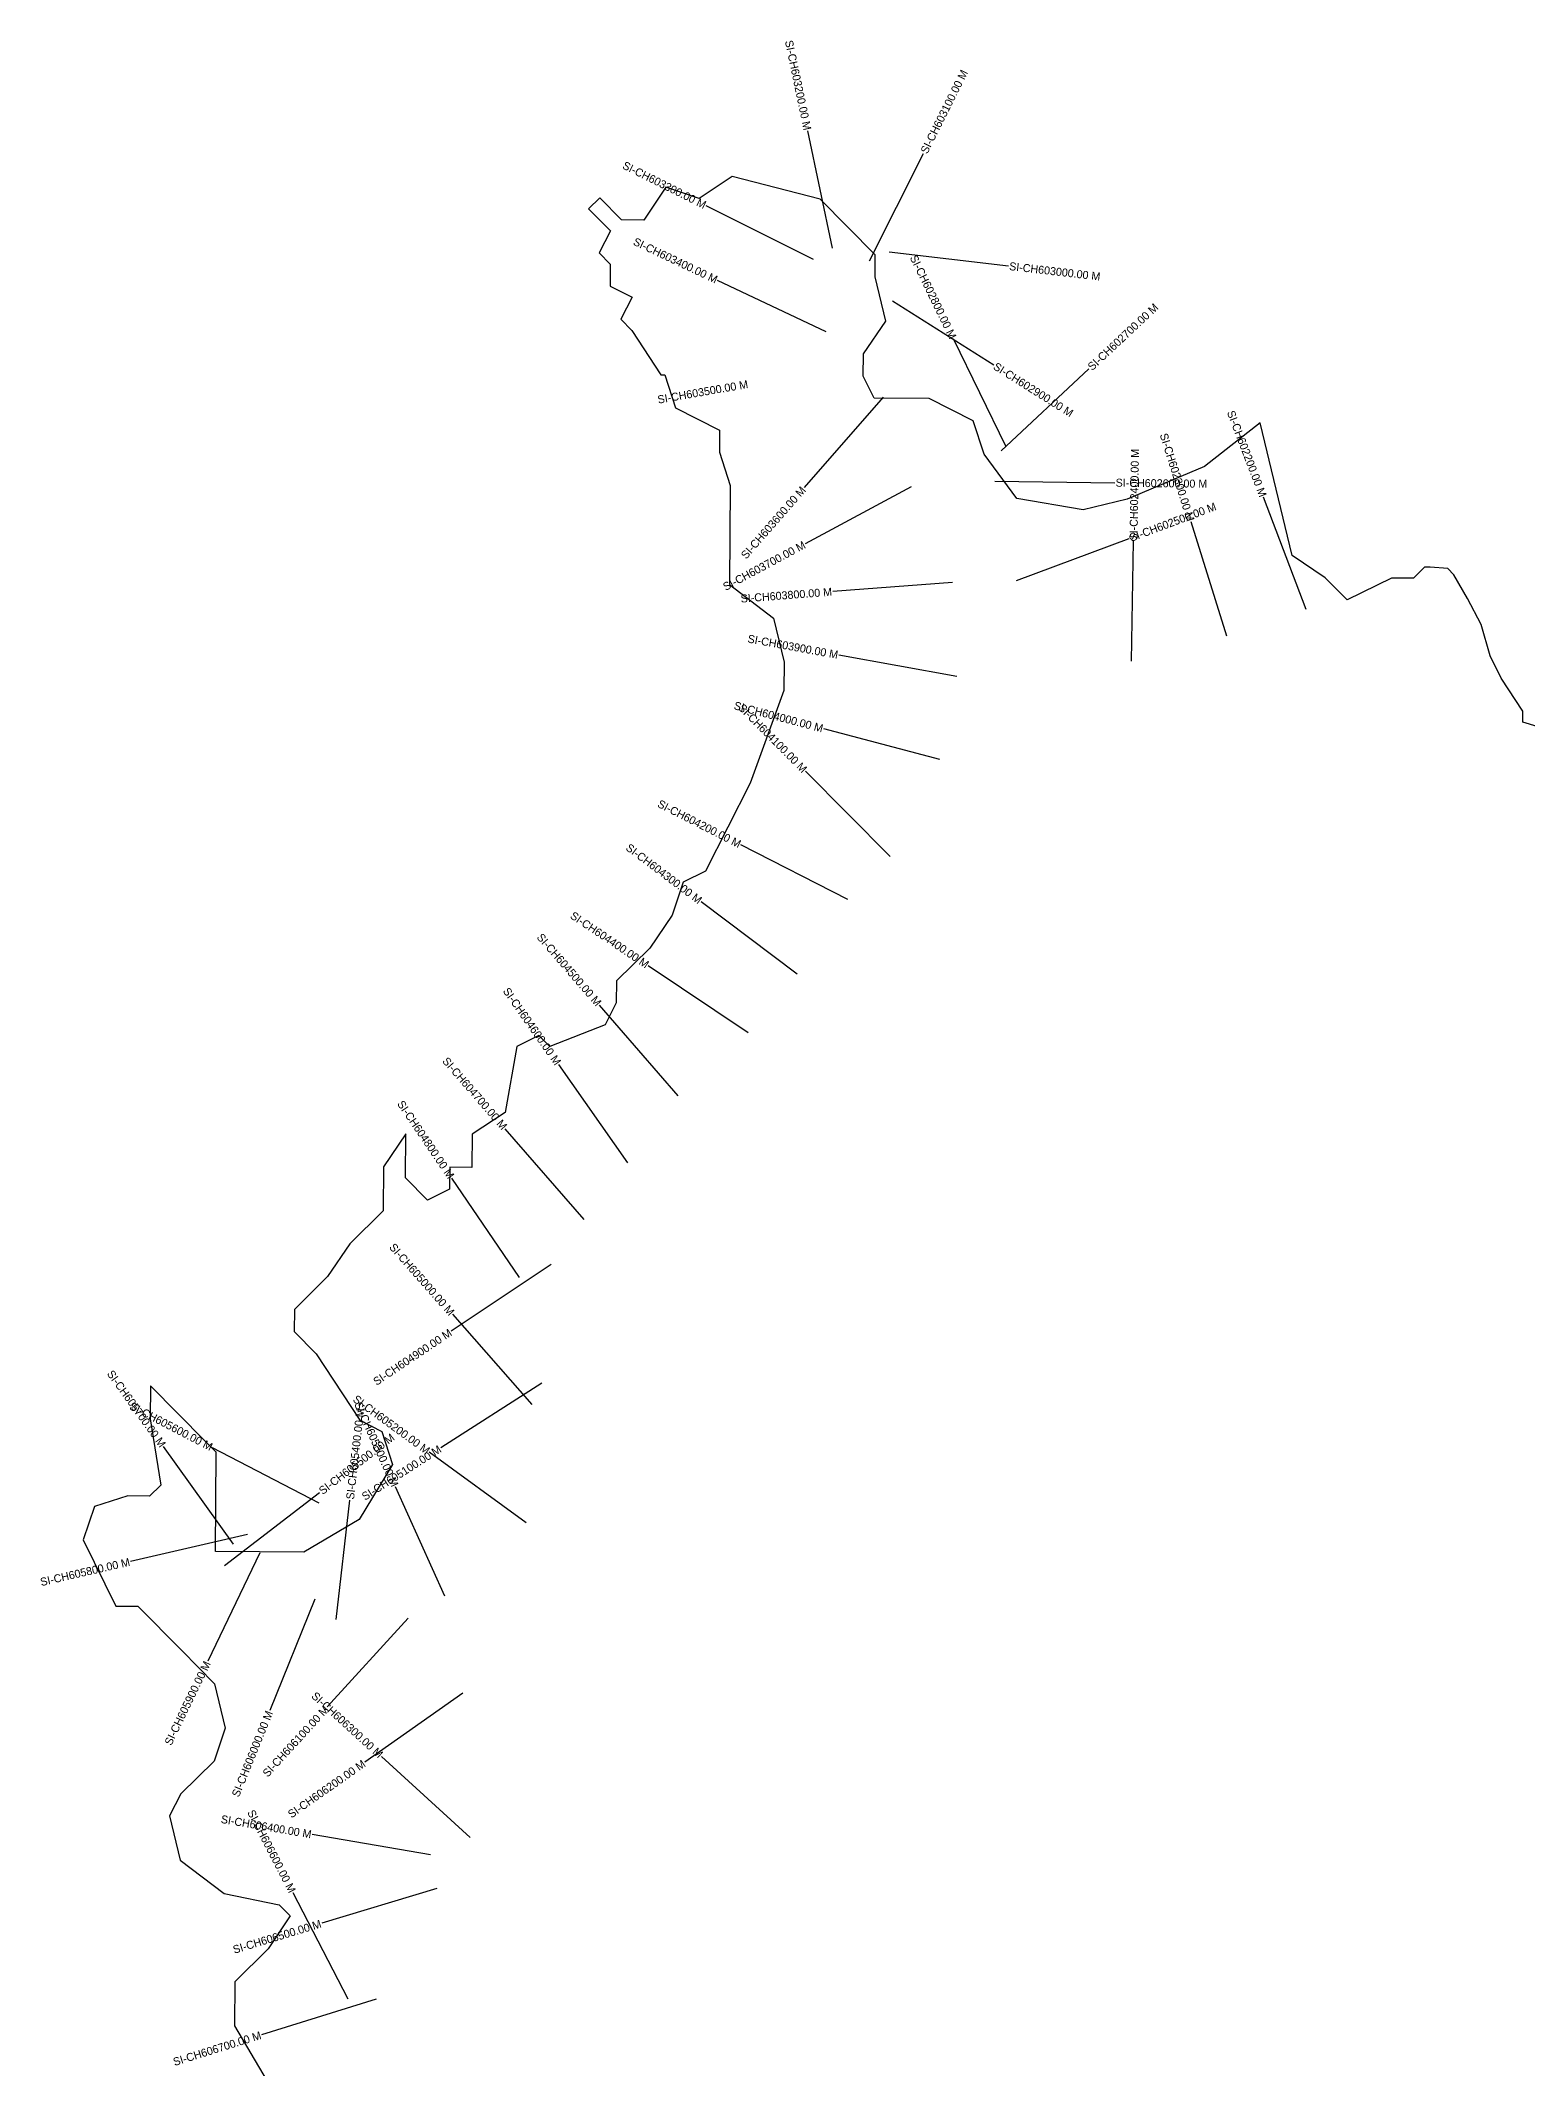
# Model space of a CAD drawing. Header units: metres. Extents: x 319606 to 325841, y 1825825 to 1831423.
# Drawn here: x 319606 to 321463, y 1828890 to 1831423 of the extents above; entities that cross this region are included whole.
import ezdxf
from ezdxf.enums import TextEntityAlignment as Align

# ---------------------------------------------------------------- set-up
doc = ezdxf.new("R2010")
doc.units = ezdxf.units.M
for name, color, linetype in [('CS', 134, 'Continuous'), ('CSMark', 6, 'Continuous'), ('VILLAGE BOUNDRY', 10, 'Continuous')]:
    doc.layers.add(name, color=color, linetype=linetype)

msp = doc.modelspace()

# ---------------------------------------------------------------- linework, layer by layer
at = {"layer": 'CS'}
for p, q in [((320594.7, 1831163.7), (320564, 1831310.5)), ((320641.2, 1831148.1), (320708.3, 1831282.3)), ((320571.2, 1831149.6), (320437, 1831216.7)), ((320665.6, 1831159.2), (320814.6, 1831141.8)), ((320586.8, 1831059.2), (320451.3, 1831123.6)), ((320669.6, 1831098.2), (320796.5, 1831018.2)), ((320811.7, 1830915.6), (320746.1, 1831050.5)), ((320805.5, 1830910.7), (320915, 1831013.2)), ((320658, 1830977.8), (320559.3, 1830864.9)), ((320693, 1830865.6), (320560.8, 1830794.6)), ((320797.4, 1830872.7), (320947.4, 1830870.9)), ((321186.5, 1830712.5), (321133, 1830852.7)), ((321087.5, 1830679), (321042.7, 1830822.1)), ((320824.8, 1830748.7), (320965.3, 1830801.3)), ((320968.1, 1830647.7), (320970.6, 1830797.7)), ((320744.8, 1830746.2), (320595.2, 1830734.8)), ((320750.2, 1830628.6), (320602.7, 1830655.5)), ((320728.8, 1830524.9), (320583.8, 1830563.3)), ((320666.9, 1830403.9), (320561.2, 1830510.3)), ((320614, 1830350), (320480.4, 1830418.3)), ((320550.5, 1830256.8), (320430.8, 1830347.2)), ((320489.3, 1830183.4), (320364.8, 1830267.1)), ((320401.9, 1830104.6), (320303.9, 1830218.2)), ((320339.1, 1830021.1), (320253, 1830143.9)), ((320284.5, 1829950.4), (320186.2, 1830063.7)), ((320203.8, 1829877.8), (320119.6, 1830002)), ((320243.3, 1829894.2), (320118.6, 1829810.7)), ((320219.6, 1829719.2), (320120.5, 1829831.8)), ((320231.9, 1829745.9), (320105.5, 1829665.1)), ((319846.7, 1829544.5), (319759.4, 1829666.5)), ((319953.6, 1829595.8), (319820.5, 1829665)), ((320212.3, 1829571.2), (320091.1, 1829659.6)), ((319835.4, 1829517.9), (319954.3, 1829609.3)), ((319974.9, 1829450.6), (319992.1, 1829599.6)), ((320110.6, 1829479.5), (320049.1, 1829616.3)), ((319864.3, 1829556.6), (319718.1, 1829522.9)), ((319879.7, 1829533.6), (319814.6, 1829398.5)), ((319948.3, 1829475.8), (319892, 1829336.8)), ((320064.9, 1829452.1), (319963.7, 1829341.4)), ((320133.3, 1829358.6), (320010.6, 1829272.3)), ((320142.4, 1829178.2), (320031.7, 1829279.4)), ((320092.9, 1829156.5), (319945, 1829181.8)), ((319989.9, 1828976), (319921.1, 1829109.2)), ((320100.5, 1829114.3), (319956.9, 1829071)), ((320025, 1828976.3), (319881.8, 1828931.7))]:
    msp.add_line(p, q, dxfattribs=at)
at = {"layer": 'VILLAGE BOUNDRY', "flags": 128}
msp.add_lwpolyline([(321573.9, 1830536.3), (321457, 1830571.5), (321457.1, 1830585.3), (321429.8, 1830626.8), (321416.2, 1830654.4), (321404.8, 1830693.7), (321387.9, 1830726), (321370.9, 1830755.8), (321363.4, 1830763.5), (321341.2, 1830765.2), (321334.3, 1830765.2), (321320.5, 1830751.5), (321292.9, 1830751.7), (321237.6, 1830724.5), (321210.2, 1830752.2), (321169.1, 1830780.1), (321128.8, 1830945.7), (321059.6, 1830891), (320962.9, 1830850.4), (320907.7, 1830837), (320825.1, 1830851.3), (320784.1, 1830906.7), (320770.6, 1830948.1), (320715.7, 1830976), (320646.8, 1830976.5), (320633.2, 1831004.1), (320633.4, 1831031.7), (320661.3, 1831072.8), (320647.9, 1831128), (320648.1, 1831155.6), (320579.6, 1831225), (320469.6, 1831253.3), (320428.1, 1831226), (320386.8, 1831240), (320359, 1831198.9), (320331.4, 1831199.1), (320304.1, 1831226.8), (320290.2, 1831213.1), (320317.6, 1831185.4), (320303.6, 1831157.9), (320317.3, 1831144.1), (320317.1, 1831116.5), (320344.6, 1831102.5), (320330.6, 1831075.1), (320344.3, 1831061.2), (320380.6, 1831005.8), (320385.3, 1831005.8), (320398.7, 1830964.4), (320453.7, 1830936.5), (320453.5, 1830908.9), (320467, 1830867.5), (320466.2, 1830743.5), (320521, 1830701.8), (320534.4, 1830646.6), (320534.2, 1830611.1), (320492.1, 1830495.3), (320436.2, 1830385.4), (320408.5, 1830371.9), (320394.5, 1830330.6), (320366.6, 1830289.5), (320325, 1830248.4), (320324.8, 1830220.9), (320310.9, 1830193.4), (320241.8, 1830166.3), (320228.1, 1830180.2), (320200.5, 1830166.6), (320186.2, 1830084), (320144.7, 1830056.8), (320144.4, 1830015.4), (320116.8, 1830015.6), (320116.6, 1829988.1), (320089, 1829974.4), (320061.6, 1830002.2), (320062, 1830057.3), (320034.2, 1830016.2), (320033.8, 1829961.1), (319992.1, 1829920), (319964.3, 1829878.9), (319922.7, 1829837.8), (319922.5, 1829810.2), (319949.9, 1829782.5), (320004.5, 1829699.5), (320031.9, 1829685.5), (320045.4, 1829644.1), (320003.6, 1829575.5), (319934.4, 1829534.6), (319824.2, 1829535.4), (319825.1, 1829659.4), (319811.4, 1829673.2), (319743, 1829742.6), (319742.7, 1829701.2), (319755.9, 1829618.5), (319742, 1829604.8), (319714.8, 1829605), (319673.1, 1829591.5), (319659, 1829550.2), (319699.8, 1829467.3), (319727.3, 1829467.1), (319782.1, 1829411.6), (319823.1, 1829370), (319836.5, 1829314.8), (319822.5, 1829273.6), (319780.9, 1829232.5), (319766.9, 1829205.1), (319780.3, 1829149.9), (319835.1, 1829108.2), (319903.9, 1829093.9), (319917.6, 1829080.1), (319889.8, 1829038.9), (319848.2, 1828997.8), (319847.8, 1828942.7), (319888.7, 1828873.6)], dxfattribs=at)

# ---------------------------------------------------------------- texts
at = {"layer": 'CSMark'}
for s, rotation, p in [('SI-CH603200.00 M', 281.8372, (320563.7, 1831311.5)), ('SI-CH603300.00 M', 333.4227, (320436.1, 1831217.2)), ('SI-CH603400.00 M', 334.6011, (320450.4, 1831124)), ('SI-CH602800.00 M', 295.9288, (320745.6, 1831051.4)), ('SI-CH603500.00 M', 9.8922, (320489.2, 1830994.2)), ('SI-CH602200.00 M', 290.8954, (321132.7, 1830853.6)), ('SI-CH602300.00 M', 287.3991, (321042.4, 1830823.1)), ('SI-CH603600.00 M', 48.8308, (320558.6, 1830864.1)), ('SI-CH603700.00 M', 28.2495, (320559.9, 1830794.1)), ('SI-CH603800.00 M', 4.3636, (320594.2, 1830734.7)), ('SI-CH603900.00 M', 349.6593, (320601.7, 1830655.7)), ('SI-CH604000.00 M', 345.1739, (320582.8, 1830563.6)), ('SI-CH604100.00 M', 314.8099, (320560.5, 1830511)), ('SI-CH604200.00 M', 332.9448, (320479.5, 1830418.7)), ('SI-CH604300.00 M', 322.925, (320430, 1830347.8)), ('SI-CH604400.00 M', 326.0582, (320364, 1830267.7)), ('SI-CH604500.00 M', 310.7765, (320303.3, 1830219)), ('SI-CH604600.00 M', 305.0388, (320252.4, 1830144.8)), ('SI-CH604700.00 M', 310.9472, (320185.6, 1830064.5)), ('SI-CH604800.00 M', 304.1702, (320119, 1830002.8)), ('SI-CH605000.00 M', 311.3553, (320119.8, 1829832.5)), ('SI-CH604900.00 M', 33.8067, (320117.8, 1829810.2)), ('SI-CH605700.00 M', 305.5965, (319758.8, 1829667.3)), ('SI-CH605200.00 M', 323.8793, (320090.3, 1829660.2)), ('SI-CH605600.00 M', 332.5288, (319819.6, 1829665.4)), ('SI-CH605300.00 M', 294.177, (320048.7, 1829617.2)), ('SI-CH605100.00 M', 32.5902, (320104.7, 1829664.6)), ('SI-CH605800.00 M', 12.9534, (319717.1, 1829522.7)), ('SI-CH605900.00 M', 64.2999, (319814.2, 1829397.6)), ('SI-CH606300.00 M', 317.5523, (320031, 1829280.1)), ('SI-CH606000.00 M', 67.9866, (319891.7, 1829335.8)), ('SI-CH606100.00 M', 47.5707, (319963, 1829340.6)), ('SI-CH606200.00 M', 35.1128, (320009.8, 1829271.7)), ('SI-CH606400.00 M', 350.265, (319944, 1829182)), ('SI-CH606600.00 M', 297.3406, (319920.6, 1829110.1)), ('SI-CH606500.00 M', 16.7887, (319955.9, 1829070.7)), ('SI-CH606700.00 M', 17.314, (319880.9, 1828931.4))]:
    msp.add_text(s, height=10, rotation=rotation, dxfattribs=at).set_placement(p, align=Align.MIDDLE_RIGHT)
for s, rotation, p in [('SI-CH603100.00 M', 63.4495, (320708.7, 1831283.2)), ('SI-CH603000.00 M', 353.3307, (320815.6, 1831141.6)), ('SI-CH602700.00 M', 43.1118, (320915.8, 1831013.9)), ('SI-CH602900.00 M', 327.7443, (320797.3, 1831017.6)), ('SI-CH602400.00 M', 89.0346, (320970.7, 1830798.7)), ('SI-CH602600.00 M', 359.3008, (320948.4, 1830870.9)), ('SI-CH602500.00 M', 20.5317, (320966.2, 1830801.6)), ('SI-CH605400.00 M', 83.4506, (319992.2, 1829600.6)), ('SI-CH605500.00 M', 37.5351, (319955.1, 1829609.9))]:
    msp.add_text(s, height=10, rotation=rotation, dxfattribs=at).set_placement(p, align=Align.MIDDLE_LEFT)

doc.saveas('drawing.dxf')
